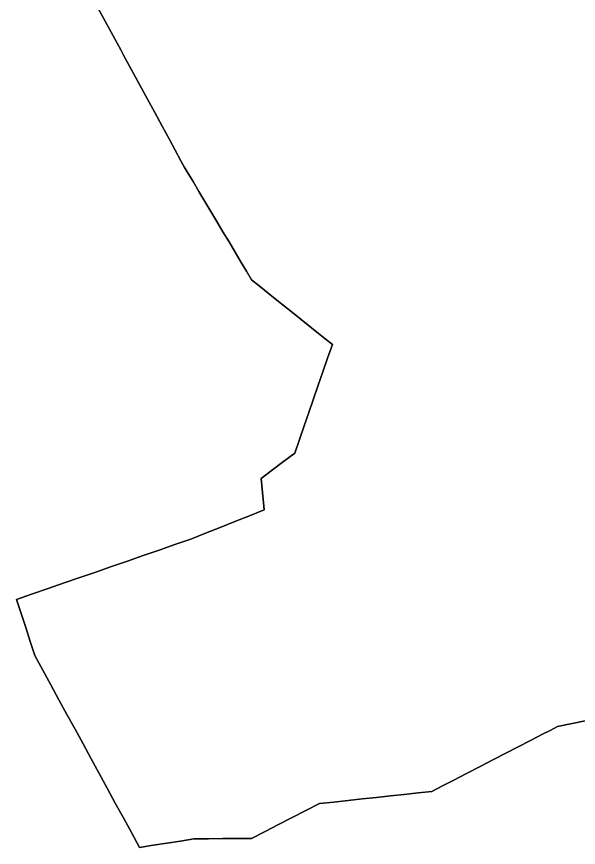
# Model space of a CAD drawing. Header units: inches. Extents: x 130170 to 284068, y 377793 to 804530.
# Drawn here: x 252488.9 to 252822, y 739989.2 to 740481.6 of the extents above; entities that cross this region are included whole.
import ezdxf

# ---------------------------------------------------------------- set-up
doc = ezdxf.new("R2010")
doc.units = ezdxf.units.IN
doc.header["$MEASUREMENT"] = 0
doc.layers.add('muni_il', color=7, linetype='Continuous')

msp = doc.modelspace()

# ---------------------------------------------------------------- linework, layer by layer
at = {"layer": 'muni_il'}
for points in [[(252537.07, 740486.77), (252541.58, 740478.49), (252546.1, 740470.21), (252550.61, 740461.92), (252552.37, 740458.69), (252557.1, 740450.02), (252561.82, 740441.34), (252566.55, 740432.67), (252570.89, 740424.7), (252575.24, 740416.73), (252579.58, 740408.76), (252582.96, 740402.48), (252586.34, 740396.2), (252588.27, 740392.62), (252590.01, 740389.7), (252593.52, 740383.82), (252597.02, 740377.94), (252600.53, 740372.06), (252604.1, 740366.08), (252607.66, 740360.1), (252611.23, 740354.12), (252614.84, 740348.06), (252618.46, 740342.01), (252622.07, 740335.95), (252625.16, 740330.78), (252628.24, 740325.6), (252632.81, 740321.94), (252639.03, 740316.96), (252645.24, 740311.99), (252651.46, 740307.02), (252657.67, 740302.04), (252663.82, 740297.11), (252669.98, 740292.18), (252676.13, 740287.25), (252673.34, 740279.19), (252670.56, 740271.13), (252667.77, 740263.08), (252664.98, 740255.02), (252662.21, 740247), (252659.43, 740238.98), (252656.66, 740230.95), (252653.88, 740222.93), (252647.25, 740217.92), (252640.62, 740212.9), (252633.99, 740207.89), (252634.74, 740199.62), (252635.5, 740191.36), (252635.69, 740189.22), (252626.97, 740185.75), (252618.26, 740182.28), (252609.54, 740178.82), (252600.83, 740175.35), (252592.11, 740171.88), (252582.73, 740168.64), (252573.34, 740165.39), (252563.96, 740162.15), (252554.58, 740158.9), (252545.2, 740155.66), (252535.81, 740152.41), (252526.43, 740149.17), (252517.05, 740145.92), (252507.67, 740142.68), (252498.28, 740139.43), (252488.9, 740136.19), (252491.59, 740127.89), (252494.28, 740119.6), (252496.96, 740111.3), (252499.65, 740103), (252504.43, 740094.25), (252509.21, 740085.49), (252513.98, 740076.74), (252518.76, 740067.98), (252523.54, 740059.23), (252528.32, 740050.47), (252533.09, 740041.72), (252537.87, 740032.96), (252542.65, 740024.21), (252547.43, 740015.45), (252552.2, 740006.7), (252556.98, 739997.94), (252561.76, 739989.19), (252569.84, 739990.44), (252577.92, 739991.69), (252585.99, 739992.93), (252594.07, 739994.18), (252602.59, 739994.27), (252611.12, 739994.36), (252619.64, 739994.45), (252628.16, 739994.54), (252636.22, 739998.66), (252644.28, 740002.78), (252652.33, 740006.91), (252660.39, 740011.03), (252668.45, 740015.15), (252676.93, 740016.06), (252685.41, 740016.97), (252693.89, 740017.87), (252702.37, 740018.78), (252710.55, 740019.68), (252718.73, 740020.58), (252726.91, 740021.48), (252735.09, 740022.38), (252741.4, 740025.62), (252747.71, 740028.87), (252755.71, 740032.97), (252763.72, 740037.08), (252771.72, 740041.19), (252778.99, 740044.95), (252786.26, 740048.71), (252793.54, 740052.46), (252800.81, 740056.22), (252805.26, 740058.52), (252809.7, 740060.81), (252818.39, 740062.59), (252827.08, 740064.36)], [(252827.08, 740064.36), (252818.39, 740062.59), (252809.7, 740060.81), (252805.26, 740058.52), (252800.81, 740056.22), (252793.54, 740052.46), (252786.26, 740048.71), (252778.99, 740044.95), (252771.72, 740041.19), (252763.72, 740037.08), (252755.71, 740032.97), (252747.71, 740028.87), (252741.4, 740025.62), (252735.09, 740022.38), (252726.91, 740021.48), (252718.73, 740020.58), (252710.55, 740019.68), (252702.37, 740018.78), (252693.89, 740017.87), (252685.41, 740016.97), (252676.93, 740016.06), (252668.45, 740015.15), (252660.39, 740011.03), (252652.33, 740006.91), (252644.28, 740002.78), (252636.22, 739998.66), (252628.16, 739994.54), (252619.64, 739994.45), (252611.12, 739994.36), (252602.59, 739994.27), (252594.07, 739994.18), (252585.99, 739992.93), (252577.92, 739991.69), (252569.84, 739990.44), (252561.76, 739989.19), (252556.98, 739997.94), (252552.2, 740006.7), (252547.43, 740015.45), (252542.65, 740024.21), (252537.87, 740032.96), (252533.09, 740041.72), (252528.32, 740050.47), (252523.54, 740059.23), (252518.76, 740067.98), (252513.98, 740076.74), (252509.21, 740085.49), (252504.43, 740094.25), (252499.65, 740103), (252496.96, 740111.3), (252494.28, 740119.6), (252491.59, 740127.89), (252488.9, 740136.19), (252498.28, 740139.43), (252507.67, 740142.68), (252517.05, 740145.92), (252526.43, 740149.17), (252535.81, 740152.41), (252545.2, 740155.66), (252554.58, 740158.9), (252563.96, 740162.15), (252573.34, 740165.39), (252582.73, 740168.64), (252592.11, 740171.88), (252600.83, 740175.35), (252609.54, 740178.82), (252618.26, 740182.28), (252626.97, 740185.75), (252635.69, 740189.22), (252635.5, 740191.36), (252634.74, 740199.62), (252633.99, 740207.89), (252640.62, 740212.9), (252647.25, 740217.92), (252653.88, 740222.93), (252656.66, 740230.95), (252659.43, 740238.98), (252662.21, 740247), (252664.98, 740255.02), (252667.77, 740263.08), (252670.56, 740271.13), (252673.34, 740279.19), (252676.13, 740287.25), (252669.98, 740292.18), (252663.82, 740297.11), (252657.67, 740302.04), (252651.46, 740307.02), (252645.24, 740311.99), (252639.03, 740316.96), (252632.81, 740321.94), (252628.24, 740325.6), (252625.16, 740330.78), (252622.07, 740335.95), (252618.46, 740342.01), (252614.84, 740348.06), (252611.23, 740354.12), (252607.66, 740360.1), (252604.1, 740366.08), (252600.53, 740372.06), (252597.02, 740377.94), (252593.52, 740383.82), (252590.01, 740389.7), (252588.27, 740392.62), (252586.34, 740396.2), (252582.96, 740402.48), (252579.58, 740408.76), (252575.24, 740416.73), (252570.89, 740424.7), (252566.55, 740432.67), (252561.82, 740441.34), (252557.1, 740450.02), (252552.37, 740458.69), (252550.61, 740461.92), (252546.1, 740470.21), (252541.58, 740478.49), (252537.07, 740486.77)]]:
    msp.add_lwpolyline(points, dxfattribs=at)

doc.saveas('drawing.dxf')
